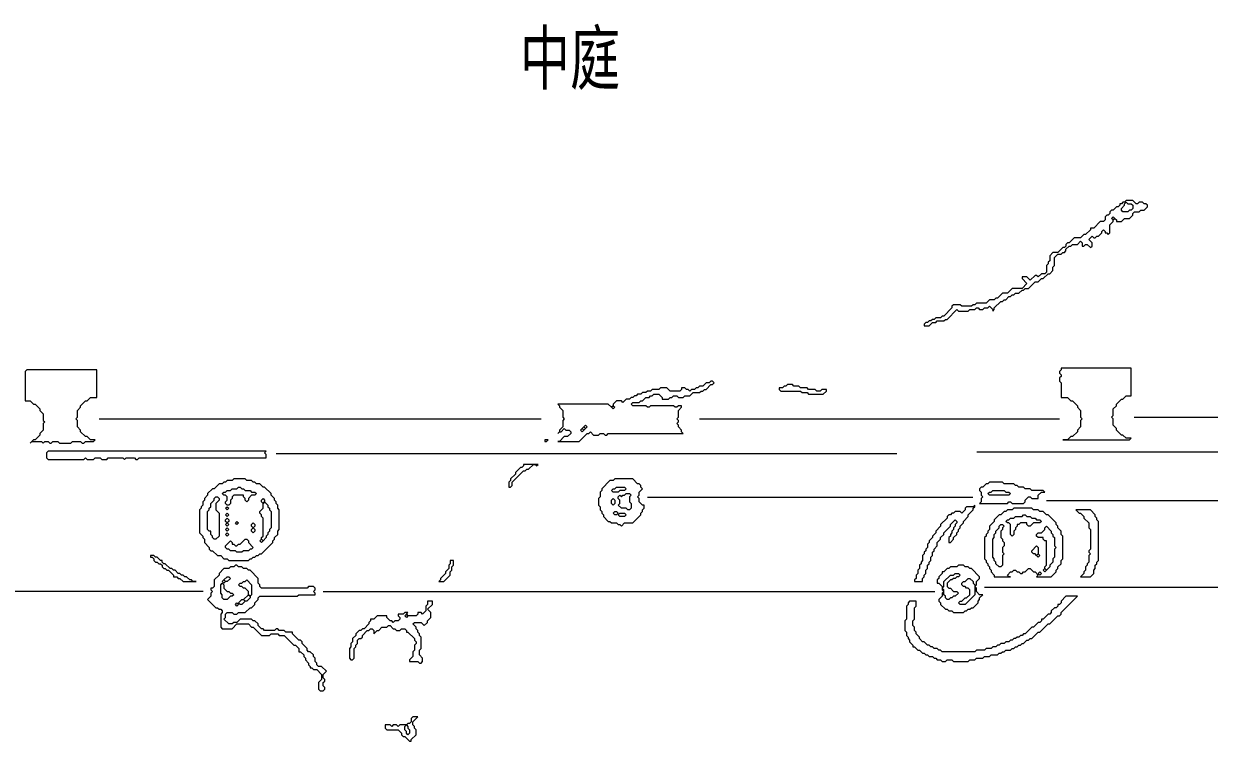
# Model space of a CAD drawing. Header units: millimetres. Extents: x 4 to 412, y 4 to 290.
# Drawn here: x 186.5 to 250.2, y 128 to 166.6 of the extents above; entities that cross this region are included whole.
import ezdxf

# ---------------------------------------------------------------- set-up
doc = ezdxf.new("R2010")
doc.units = ezdxf.units.MM
for name, color, linetype, lineweight in [('OCR_TEXT', 6, 'CONTINUOUS', 0), ('TRACE_STRAIGHT', 5, 'CONTINUOUS', 0), ('TRACE_TEXT_SYMBOL', 6, 'CONTINUOUS', 0)]:
    doc.layers.add(name, color=color, linetype=linetype, lineweight=lineweight)
doc.styles.add('wqy-unicode', font='wqy-unicode')

msp = doc.modelspace()

# ---------------------------------------------------------------- linework, layer by layer
at = {"layer": 'TRACE_STRAIGHT', "color": 5}
for p, q in [((190.51, 145.375), (214.279, 145.375)), ((222.789, 145.373), (242.143, 145.373)), ((246.155, 145.454), (269.638, 145.454)), ((200.019, 143.508), (233.404, 143.508)), ((237.693, 143.586), (269.378, 143.586)), ((219.986, 141.155), (237.488, 141.155)), ((241.443, 140.978), (277.829, 140.978)), ((161.082, 136.101), (196.096, 136.101)), ((202.559, 136.09), (235.444, 136.09)), ((238.115, 136.318), (267.704, 136.318))]:
    msp.add_line(p, q, dxfattribs=at)
at = {"layer": 'TRACE_TEXT_SYMBOL', "color": 6}
for points in [[(245.734, 157.108), (245.646, 157.021), (245.558, 157.021), (245.471, 156.933), (245.383, 156.933), (245.383, 156.846), (245.296, 156.758), (245.208, 156.758), (245.033, 156.583), (244.945, 156.583), (244.858, 156.495), (244.858, 156.408), (244.77, 156.32), (244.683, 156.32), (244.595, 156.233), (244.595, 156.057), (244.507, 155.97), (244.332, 155.97), (243.982, 155.62), (243.807, 155.62), (243.807, 155.532), (243.544, 155.269), (243.457, 155.269), (243.281, 155.094), (242.931, 155.094), (242.668, 154.831), (242.581, 154.831), (242.493, 154.744), (242.493, 154.656), (242.406, 154.569), (242.318, 154.569), (242.055, 154.306), (241.793, 154.306), (241.618, 154.131), (241.618, 153.868), (241.53, 153.781), (241.53, 153.693), (241.442, 153.605), (241.442, 153.255), (241.355, 153.167), (241.18, 153.167), (241.005, 152.992), (240.917, 153.08), (240.829, 153.08), (240.567, 152.817), (240.392, 152.992), (240.129, 152.992), (240.129, 152.905), (240.392, 152.642), (240.129, 152.379), (239.603, 152.379), (239.341, 152.117), (239.078, 152.117), (238.815, 151.854), (238.728, 151.854), (238.64, 151.766), (238.377, 151.766), (238.202, 151.591), (237.677, 151.591), (237.589, 151.504), (237.502, 151.504), (237.414, 151.416), (236.889, 151.416), (236.801, 151.504)], [(242.055, 154.218), (242.231, 154.218), (242.318, 154.306), (242.406, 154.306), (242.493, 154.394), (242.493, 154.481), (242.668, 154.656), (242.756, 154.656), (242.844, 154.744), (243.106, 154.744), (243.281, 154.919), (243.369, 154.831), (243.369, 154.656), (243.457, 154.656), (243.544, 154.744), (243.632, 154.744), (243.807, 154.569), (243.894, 154.656), (243.894, 154.831), (243.719, 155.007), (243.894, 155.182), (243.982, 155.094), (244.07, 155.094), (244.157, 155.182), (244.245, 155.182), (244.42, 155.357), (244.42, 155.444), (244.507, 155.532), (244.595, 155.444), (244.595, 155.357), (244.683, 155.357), (244.77, 155.269), (244.858, 155.357), (244.858, 155.795), (245.033, 155.97), (245.033, 156.057), (245.121, 156.145), (245.208, 156.057), (245.208, 155.97), (245.471, 155.97), (245.646, 156.145), (245.909, 156.145), (246.084, 156.32), (246.084, 156.408), (246.171, 156.495), (246.434, 156.495), (246.522, 156.583), (246.697, 156.583), (246.872, 156.758), (246.872, 156.846), (246.784, 156.933), (246.697, 156.933), (246.609, 157.021), (246.434, 157.021), (246.347, 156.933), (246.259, 156.933), (246.084, 157.108), (245.734, 157.108)], [(236.801, 151.504), (236.451, 151.504), (236.363, 151.416), (236.363, 151.328), (235.925, 150.891), (235.838, 150.891), (235.75, 150.803), (235.487, 150.803), (235.4, 150.715), (235.312, 150.715), (235.225, 150.628), (235.137, 150.628), (235.049, 150.54), (234.962, 150.54), (234.874, 150.453), (234.874, 150.365), (235.137, 150.365), (235.312, 150.54), (235.487, 150.54), (235.575, 150.628), (235.925, 150.628), (236.013, 150.715), (236.1, 150.715), (236.626, 151.241), (236.713, 151.153), (237.239, 151.153), (237.326, 151.241), (237.589, 151.241), (237.677, 151.328), (237.764, 151.328), (237.852, 151.241), (238.027, 151.241), (238.115, 151.328), (238.29, 151.328), (238.377, 151.416), (238.552, 151.241), (238.552, 151.153), (238.64, 151.241), (238.64, 151.328), (238.99, 151.679), (239.078, 151.679), (239.165, 151.766), (239.253, 151.766), (239.428, 151.941), (239.516, 151.941), (239.603, 152.029), (239.691, 152.029), (239.778, 152.117), (239.954, 152.117), (240.129, 152.292), (240.216, 152.292), (240.304, 152.379), (240.479, 152.379), (240.829, 152.73), (241.005, 152.73), (241.18, 152.905), (241.267, 152.905), (241.53, 153.167), (241.618, 153.167), (241.793, 153.343), (241.793, 153.518), (241.88, 153.605), (241.88, 154.043), (242.055, 154.218)], [(223.402, 147.388), (223.315, 147.3), (223.139, 147.3), (222.964, 147.125), (222.789, 147.125), (222.701, 147.037), (222.614, 147.037), (222.526, 146.95), (222.351, 146.95), (222.264, 146.862), (222.176, 146.95), (222.088, 146.95), (222.001, 147.037), (221.826, 147.037), (221.826, 146.95), (221.738, 146.862), (221.213, 146.862), (221.038, 147.037), (220.687, 147.037), (220.6, 146.95), (220.249, 146.95), (220.162, 146.862), (219.987, 146.862), (219.899, 146.775), (219.724, 146.775), (219.636, 146.687), (219.461, 146.687), (219.374, 146.599), (219.286, 146.599), (219.199, 146.512), (219.111, 146.512), (219.023, 146.424), (218.848, 146.424), (218.673, 146.249), (218.585, 146.337), (218.323, 146.337), (218.148, 146.162), (218.148, 146.074), (218.06, 145.986), (217.885, 146.162), (215.17, 146.162), (215.258, 146.074), (215.258, 145.986), (215.433, 145.811), (215.433, 145.461), (215.52, 145.373), (215.433, 145.286), (215.433, 144.935), (215.258, 144.76), (215.258, 144.673), (215.17, 144.585), (215.258, 144.673), (215.345, 144.673), (215.52, 144.848), (215.608, 144.76), (215.783, 144.76), (215.871, 144.673), (215.871, 144.585), (215.696, 144.41), (215.52, 144.41), (215.258, 144.147), (215.17, 144.147), (216.309, 144.147), (216.746, 144.585)], [(216.746, 144.585), (216.834, 144.585), (216.922, 144.673), (217.097, 144.498), (217.359, 144.498), (217.447, 144.585), (217.622, 144.585), (217.71, 144.498), (217.797, 144.498), (217.885, 144.585), (221.913, 144.585), (221.826, 144.673), (221.826, 144.76), (221.651, 144.935), (221.651, 145.023), (221.563, 145.111), (221.651, 145.198), (221.651, 145.286), (221.563, 145.373), (221.651, 145.461), (221.651, 145.811), (221.826, 145.986), (221.826, 146.074), (221.651, 146.074), (221.563, 145.986), (221.475, 145.986), (221.388, 146.074), (220.162, 146.074), (220.074, 145.986), (219.987, 145.986), (219.899, 146.074), (219.199, 146.074), (219.111, 146.162), (219.199, 146.249), (219.549, 146.249), (219.636, 146.337), (219.724, 146.337), (219.899, 146.512), (220.074, 146.512), (220.162, 146.599), (220.249, 146.599), (220.337, 146.687), (220.6, 146.687), (220.775, 146.512), (220.775, 146.424), (221.125, 146.424), (221.213, 146.512), (221.3, 146.512), (221.388, 146.599), (221.563, 146.599), (221.651, 146.512), (221.913, 146.512), (222.001, 146.599), (222.264, 146.599), (222.439, 146.775), (222.789, 146.775), (222.877, 146.862), (222.964, 146.862), (223.052, 146.95), (223.139, 146.95), (223.402, 147.212), (223.49, 147.212), (223.577, 147.3), (223.49, 147.388)], [(223.49, 147.388), (223.402, 147.388)], [(197.743, 142.133), (197.655, 142.046), (197.393, 142.046), (197.305, 141.958), (197.217, 141.958), (197.13, 141.87), (196.955, 141.87), (196.692, 141.608), (196.604, 141.608), (196.342, 141.345), (196.342, 141.257), (196.166, 141.082), (196.166, 140.995), (196.079, 140.907), (196.079, 140.732), (195.991, 140.644), (195.991, 140.557), (195.904, 140.469), (195.904, 139.243), (196.079, 139.068), (196.079, 138.98), (196.166, 138.893), (196.166, 138.718), (196.429, 138.455), (196.429, 138.367), (196.517, 138.28), (196.604, 138.28), (196.867, 138.017), (197.042, 138.017), (197.217, 137.842), (197.393, 137.842), (197.48, 137.754), (198.531, 137.754), (198.619, 137.842), (198.706, 137.842), (198.794, 137.93), (198.881, 137.93), (198.969, 138.017), (199.056, 138.017), (199.144, 138.105), (199.232, 138.105), (199.845, 138.718), (199.845, 138.805), (199.932, 138.893), (199.932, 138.98), (200.107, 139.156), (200.107, 139.331), (200.195, 139.418), (200.195, 140.469), (200.107, 140.557), (200.107, 140.732), (200.02, 140.82), (200.02, 140.907), (199.932, 140.995), (199.932, 141.082), (199.757, 141.257), (199.757, 141.345), (199.407, 141.695), (199.319, 141.695), (199.144, 141.87), (198.969, 141.87), (198.881, 141.958), (198.794, 141.958), (198.706, 142.046)], [(198.706, 142.046), (198.443, 142.046), (198.356, 142.133), (197.743, 142.133)], [(237.589, 140.732), (237.502, 140.644), (237.151, 140.644), (237.064, 140.557), (237.064, 140.469), (236.889, 140.294), (236.801, 140.382), (236.538, 140.382), (236.451, 140.294), (236.363, 140.294), (236.276, 140.206), (236.188, 140.206), (236.1, 140.119), (236.1, 140.031), (235.75, 139.681), (235.75, 139.593), (235.487, 139.331), (235.487, 139.243), (235.312, 139.068), (235.312, 138.98), (235.137, 138.805), (235.137, 138.718), (235.049, 138.63), (235.049, 138.455), (234.962, 138.367), (234.962, 138.28), (234.874, 138.192), (234.874, 138.105), (234.787, 138.017), (234.787, 137.754), (234.699, 137.667), (234.699, 137.579), (234.612, 137.492), (234.612, 137.317), (234.524, 137.229), (234.524, 137.054), (234.436, 136.966), (234.436, 136.791), (234.349, 136.704), (234.349, 136.616), (234.787, 136.616), (234.787, 136.791), (234.874, 136.879), (234.874, 136.966), (234.962, 137.054), (234.962, 137.229), (235.049, 137.317), (235.049, 137.492), (235.137, 137.579), (235.137, 137.667), (235.225, 137.754), (235.225, 137.93), (235.312, 138.017), (235.312, 138.192), (235.4, 138.28), (235.4, 138.367), (235.575, 138.543), (235.575, 138.718), (235.75, 138.893), (235.75, 138.98), (235.925, 139.156), (235.925, 139.243), (236.276, 139.593), (236.276, 139.681)], [(236.276, 139.681), (236.538, 139.944), (236.626, 139.856), (236.626, 139.769), (236.538, 139.681), (236.538, 139.593), (236.451, 139.506), (236.451, 139.418), (236.363, 139.331), (236.363, 139.243), (236.276, 139.156), (236.276, 139.068), (236.188, 138.98), (236.188, 138.718), (236.276, 138.718), (236.451, 138.893), (236.451, 138.98), (236.626, 139.156), (236.626, 139.243), (236.713, 139.331), (236.713, 139.418), (236.801, 139.506), (236.801, 139.593), (236.976, 139.769), (236.976, 139.856), (237.239, 140.119), (237.239, 140.206), (237.502, 140.469), (237.502, 140.557), (237.589, 140.644), (237.589, 140.732)], [(239.691, 140.557), (239.603, 140.469), (239.341, 140.469), (239.253, 140.382), (239.165, 140.382), (238.99, 140.206), (238.903, 140.206), (238.64, 139.944), (238.64, 139.856), (238.377, 139.593), (238.377, 139.418), (238.29, 139.331), (238.29, 139.243), (238.202, 139.156), (238.202, 139.068), (238.115, 138.98), (238.115, 137.842), (238.202, 137.754), (238.202, 137.667), (238.29, 137.579), (238.29, 137.492), (238.377, 137.404), (238.377, 137.317), (238.465, 137.229), (238.465, 137.141), (238.64, 136.966), (238.64, 136.879), (239.516, 136.879), (239.428, 136.879), (239.341, 136.966), (239.516, 137.141), (239.603, 137.141), (239.691, 137.229), (239.778, 137.229), (239.866, 137.141), (239.954, 137.141), (240.041, 137.054), (240.129, 137.054), (240.216, 137.141), (240.304, 137.141), (240.479, 137.317), (240.567, 137.317), (240.742, 137.141), (240.829, 137.141), (241.005, 136.966), (240.917, 136.879), (241.705, 136.879), (241.968, 137.141), (241.968, 137.229), (242.055, 137.317), (242.055, 137.404), (242.231, 137.579), (242.231, 137.754), (242.318, 137.842), (242.318, 139.068), (242.231, 139.156), (242.231, 139.331), (242.055, 139.506), (242.055, 139.593), (241.968, 139.681), (241.968, 139.769), (241.53, 140.206), (241.442, 140.206), (241.267, 140.382)], [(241.267, 140.382), (241.092, 140.382), (241.005, 140.469), (240.742, 140.469), (240.654, 140.557), (239.691, 140.557)], [(197.83, 137.492), (197.743, 137.404), (197.568, 137.404), (197.48, 137.317), (197.217, 137.317), (196.955, 137.054), (196.955, 136.966), (196.692, 136.704), (196.692, 136.353), (196.604, 136.266), (196.517, 136.266), (196.517, 136.178), (196.604, 136.09), (196.517, 136.003), (196.517, 135.828), (196.342, 135.653), (196.779, 135.215), (196.867, 135.215), (196.955, 135.127), (197.042, 135.127), (197.13, 135.04), (197.13, 134.952), (197.042, 134.864), (197.042, 134.164), (197.13, 134.076), (197.655, 134.076), (197.918, 134.339), (198.531, 134.339), (198.706, 134.164), (198.794, 134.164), (199.232, 133.726), (199.669, 133.726), (199.757, 133.814), (200.107, 133.814), (200.195, 133.726), (200.458, 133.726), (200.983, 133.201), (201.071, 133.201), (201.246, 133.025), (201.246, 132.85), (201.333, 132.85), (201.509, 132.675), (201.509, 132.588), (201.596, 132.5), (201.596, 132.412), (201.771, 132.237), (201.771, 132.15), (201.859, 132.062), (201.859, 131.974), (201.946, 131.974), (202.034, 131.887), (202.209, 131.887), (202.472, 131.624), (202.472, 131.361), (202.297, 131.186), (202.297, 130.836), (202.384, 130.748), (202.559, 130.748), (202.647, 130.836), (202.647, 130.924), (202.559, 131.011), (202.559, 131.186), (202.647, 131.274), (202.647, 131.361)], [(202.122, 136.266), (202.034, 136.353), (201.771, 136.353), (201.684, 136.266), (199.232, 136.266), (199.144, 136.353), (199.144, 136.441), (199.056, 136.528), (199.056, 136.791), (198.619, 137.229), (198.531, 137.229), (198.443, 137.317), (198.268, 137.317), (198.181, 137.404), (198.006, 137.404), (197.918, 137.492), (197.83, 137.492)], [(202.647, 131.361), (202.559, 131.449), (202.559, 131.624), (202.735, 131.799), (202.472, 132.062), (202.297, 132.062), (202.209, 132.15), (202.209, 132.237), (202.122, 132.325), (202.122, 132.5), (202.034, 132.588), (202.034, 132.675), (201.859, 132.85), (201.771, 132.85), (201.684, 132.938), (201.684, 133.025), (201.421, 133.288), (201.421, 133.376), (201.333, 133.463), (201.246, 133.463), (200.895, 133.814), (200.895, 133.901), (200.545, 133.901), (200.458, 133.989), (200.195, 133.989), (200.107, 134.076), (200.02, 134.076), (199.932, 133.989), (199.407, 133.989), (199.319, 134.076), (199.232, 134.076), (199.056, 134.251), (199.056, 134.339), (198.881, 134.514), (198.794, 134.514), (198.706, 134.602), (198.093, 134.602), (197.918, 134.427), (197.743, 134.427), (197.655, 134.339), (197.48, 134.339), (197.217, 134.602), (197.305, 134.689), (197.305, 134.864), (197.393, 134.952), (197.655, 134.952), (197.743, 134.864), (197.918, 134.864), (198.006, 134.952), (198.356, 134.952), (198.619, 135.215), (198.706, 135.215), (198.881, 135.39), (198.881, 135.477), (199.056, 135.653), (199.056, 135.74), (199.144, 135.828), (201.158, 135.828), (201.246, 135.915), (202.122, 135.915), (202.122, 136.003), (202.034, 136.09), (202.122, 136.178), (202.122, 136.266)], [(242.493, 135.828), (242.231, 135.565), (242.231, 135.477), (242.143, 135.39), (242.055, 135.39), (242.055, 135.302), (241.968, 135.215), (241.88, 135.215), (241.705, 135.04), (241.705, 134.952), (241.618, 134.864), (241.53, 134.864), (241.267, 134.602), (241.18, 134.602), (241.18, 134.514), (241.092, 134.427), (241.005, 134.427), (240.742, 134.164), (240.654, 134.164), (240.304, 133.814), (240.216, 133.814), (240.129, 133.726), (240.041, 133.726), (239.954, 133.638), (239.866, 133.638), (239.778, 133.551), (239.691, 133.551), (239.603, 133.463), (239.516, 133.463), (239.428, 133.376), (239.253, 133.376), (239.165, 133.288), (238.99, 133.288), (238.903, 133.201), (238.815, 133.201), (238.728, 133.113), (238.552, 133.113), (238.465, 133.025), (238.202, 133.025), (238.115, 132.938), (237.677, 132.938), (237.589, 132.85), (235.838, 132.85), (235.75, 132.938), (235.662, 132.938), (235.575, 133.025), (235.4, 133.025), (235.312, 133.113), (235.225, 133.113), (235.137, 133.201), (235.049, 133.201), (234.874, 133.376), (234.787, 133.376), (234.612, 133.551), (234.612, 133.638), (234.436, 133.814), (234.436, 133.901), (234.349, 133.989), (234.349, 134.164), (234.261, 134.251), (234.261, 134.514), (234.349, 134.602), (234.349, 135.215), (234.436, 135.302)], [(241.092, 133.901), (241.53, 134.339), (241.618, 134.339), (242.055, 134.777), (242.143, 134.777), (242.231, 134.864), (242.231, 134.952), (243.106, 135.828), (242.493, 135.828)], [(208.164, 135.565), (208.164, 135.39), (208.077, 135.302), (208.077, 135.04), (207.901, 134.864), (207.814, 134.952), (207.639, 134.952), (207.639, 134.864), (207.551, 134.777), (207.113, 134.777), (207.026, 134.864), (207.113, 134.952), (206.938, 134.952), (206.851, 134.864), (206.588, 134.864), (206.588, 134.777), (206.675, 134.689), (206.675, 134.602), (206.588, 134.514), (206.413, 134.514), (206.325, 134.427), (206.238, 134.514), (206.15, 134.514), (205.975, 134.689), (205.975, 134.777), (205.449, 134.777), (205.274, 134.602), (205.099, 134.602), (205.099, 134.514), (205.011, 134.427), (205.011, 134.339), (204.749, 134.076), (204.661, 134.076), (204.574, 133.989), (204.486, 133.989), (204.311, 133.814), (204.311, 133.726), (204.136, 133.551), (204.136, 133.376), (204.048, 133.288), (204.048, 133.113), (203.961, 133.025), (203.961, 132.5), (204.048, 132.412), (204.136, 132.412), (204.223, 132.5), (204.223, 133.025), (204.311, 133.113), (204.311, 133.201), (204.398, 133.288), (204.398, 133.463), (204.486, 133.551), (204.574, 133.551), (204.661, 133.638), (204.661, 133.726), (204.924, 133.989), (205.011, 133.989), (205.099, 134.076), (205.187, 134.076), (205.274, 133.989), (205.274, 133.814), (205.449, 133.989), (205.537, 133.989), (205.712, 134.164)], [(205.712, 134.164), (205.975, 134.164), (206.062, 134.251), (206.15, 134.251), (206.325, 134.076), (206.413, 134.076), (206.5, 133.989), (206.675, 133.989), (206.763, 134.076), (206.938, 134.076), (207.026, 133.989), (207.026, 133.901), (207.113, 133.901), (207.464, 133.551), (207.464, 133.463), (207.551, 133.376), (207.551, 133.288), (207.464, 133.201), (207.464, 132.938), (207.376, 132.85), (207.376, 132.588), (207.201, 132.412), (207.201, 132.325), (207.639, 132.325), (207.726, 132.237), (207.814, 132.237), (207.901, 132.325), (207.901, 132.5), (207.726, 132.675), (207.726, 132.938), (207.814, 133.025), (207.814, 133.638), (207.726, 133.726), (207.726, 133.814), (207.639, 133.901), (207.639, 133.989), (207.551, 134.076), (207.551, 134.164), (207.376, 134.339), (207.464, 134.427), (207.814, 134.427), (207.989, 134.251), (208.164, 134.427), (208.164, 134.514), (208.339, 134.689), (208.339, 134.952), (208.164, 135.127), (208.427, 135.39), (208.427, 135.565), (208.164, 135.565)], [(234.436, 135.302), (234.436, 135.565), (234.086, 135.565), (233.999, 135.477), (233.999, 135.39), (233.911, 135.302), (233.911, 134.602), (233.823, 134.514), (233.823, 133.989), (233.911, 133.901), (233.911, 133.726), (233.999, 133.638), (233.999, 133.551), (234.086, 133.463), (234.086, 133.376), (234.261, 133.201), (234.261, 133.113), (234.349, 133.113), (234.524, 132.938), (234.612, 132.938), (234.787, 132.763), (234.874, 132.763), (234.962, 132.675), (235.049, 132.675), (235.137, 132.588), (235.312, 132.588), (235.4, 132.5), (235.487, 132.5), (235.575, 132.412), (235.75, 132.412), (235.838, 132.325), (236.013, 132.325), (236.1, 132.412), (236.363, 132.412), (236.451, 132.325), (237.239, 132.325), (237.326, 132.412), (237.589, 132.412), (237.677, 132.5), (238.027, 132.5), (238.115, 132.588), (238.377, 132.588), (238.465, 132.675), (238.815, 132.675), (238.903, 132.763), (238.99, 132.763), (239.078, 132.85), (239.165, 132.85), (239.253, 132.938), (239.516, 132.938), (239.603, 133.025), (239.691, 133.025), (239.778, 133.113), (239.866, 133.113), (239.954, 133.201), (240.041, 133.201), (240.129, 133.288), (240.216, 133.288), (240.392, 133.463), (240.479, 133.463), (240.567, 133.551), (240.654, 133.551), (241.005, 133.901), (241.092, 133.901)]]:
    msp.add_lwpolyline(points, dxfattribs=at)
for points in [[(245.646, 156.933), (245.734, 157.021), (245.821, 156.933), (245.996, 156.933), (246.084, 156.846), (246.084, 156.67), (245.996, 156.583), (245.909, 156.583), (245.821, 156.495), (245.558, 156.495), (245.471, 156.583), (245.471, 156.67), (245.646, 156.846)], [(244.945, 156.145), (245.033, 156.233), (245.121, 156.145), (245.033, 156.057)], [(186.621, 148.001), (186.533, 147.913), (186.533, 146.337), (186.796, 146.337), (186.971, 146.162), (187.059, 146.162), (187.321, 145.899), (187.321, 145.811), (187.497, 145.636), (187.497, 145.286), (187.584, 145.198), (187.497, 145.111), (187.497, 144.76), (187.321, 144.585), (187.321, 144.498), (187.059, 144.235), (186.971, 144.235), (186.796, 144.06), (186.884, 144.147), (187.409, 144.147), (187.497, 144.06), (187.584, 144.147), (187.759, 144.147), (187.847, 144.06), (187.934, 144.06), (188.022, 144.147), (188.285, 144.147), (188.372, 144.06), (188.985, 144.06), (189.073, 144.147), (189.511, 144.147), (189.598, 144.06), (189.686, 144.06), (189.774, 144.147), (190.211, 144.147), (190.299, 144.235), (190.036, 144.235), (189.861, 144.41), (189.774, 144.41), (189.511, 144.673), (189.511, 144.76), (189.336, 144.935), (189.336, 145.286), (189.248, 145.373), (189.336, 145.461), (189.336, 145.811), (189.511, 145.986), (189.511, 146.074), (189.774, 146.337), (189.861, 146.337), (190.036, 146.512), (190.387, 146.512), (190.387, 148.001)], [(242.231, 148.088), (242.231, 148.001), (242.143, 147.913), (242.143, 147.825), (242.231, 147.738), (242.231, 147.65), (242.143, 147.563), (242.143, 147.388), (242.231, 147.3), (242.231, 146.512), (242.581, 146.512), (242.756, 146.337), (242.844, 146.337), (243.106, 146.074), (243.106, 145.986), (243.281, 145.811), (243.281, 145.461), (243.369, 145.373), (243.281, 145.286), (243.281, 144.935), (243.106, 144.76), (243.106, 144.673), (242.844, 144.41), (242.756, 144.41), (242.581, 144.235), (242.318, 144.235), (245.909, 144.235), (245.996, 144.322), (245.734, 144.322), (245.558, 144.498), (245.471, 144.498), (245.208, 144.76), (245.208, 144.848), (245.033, 145.023), (245.033, 145.373), (244.945, 145.461), (245.033, 145.549), (245.033, 145.899), (245.208, 146.074), (245.208, 146.162), (245.471, 146.424), (245.558, 146.424), (245.734, 146.599), (245.996, 146.599), (245.996, 148.088)], [(227.518, 147.212), (227.431, 147.125), (227.343, 147.125), (227.255, 147.037), (227.08, 147.037), (227.08, 146.95), (227.168, 146.862), (228.219, 146.862), (228.306, 146.775), (228.569, 146.775), (228.657, 146.687), (229.445, 146.687), (229.62, 146.862), (229.62, 146.95), (229.357, 146.95), (229.27, 146.862), (229.094, 146.862), (229.007, 146.95), (228.657, 146.95), (228.569, 147.037), (228.219, 147.037), (228.131, 147.125), (227.868, 147.125), (227.781, 147.212)], [(218.06, 145.986), (218.148, 146.074), (218.235, 145.986), (218.148, 145.899)], [(216.396, 144.76), (216.484, 144.848), (216.571, 144.76), (216.484, 144.673)], [(216.484, 144.848), (216.571, 144.935), (216.659, 144.848), (216.571, 144.76)], [(216.571, 144.935), (216.659, 145.023), (216.746, 144.935), (216.659, 144.848)], [(214.47, 144.235), (214.47, 144.147), (214.557, 144.147), (214.645, 144.235)], [(187.759, 143.622), (187.672, 143.534), (187.672, 143.272), (187.759, 143.184), (189.686, 143.184), (189.774, 143.272), (189.861, 143.184), (190.211, 143.184), (190.299, 143.272), (190.562, 143.272), (190.649, 143.184), (190.912, 143.184), (191, 143.272), (191.788, 143.272), (191.875, 143.184), (191.963, 143.272), (192.401, 143.272), (192.488, 143.184), (192.576, 143.184), (192.664, 143.272), (199.494, 143.272), (199.494, 143.447), (199.407, 143.534), (199.494, 143.622)], [(213.331, 142.921), (213.331, 142.834), (213.243, 142.746), (213.156, 142.746), (212.893, 142.483), (212.893, 142.396), (212.63, 142.133), (212.63, 142.046), (212.543, 141.958), (212.543, 141.695), (212.63, 141.695), (212.718, 141.783), (212.718, 141.958), (213.331, 142.571), (213.419, 142.571), (213.506, 142.659), (213.594, 142.659), (213.856, 142.921), (213.944, 142.921), (214.032, 142.834), (214.119, 142.921)], [(197.918, 141.608), (198.006, 141.695), (198.093, 141.695), (198.181, 141.608), (198.268, 141.608), (198.356, 141.52), (198.619, 141.52), (198.706, 141.433), (198.881, 141.433), (198.969, 141.345), (198.881, 141.257), (198.706, 141.257), (198.531, 141.082), (198.531, 140.995), (198.443, 140.907), (198.356, 140.995), (198.356, 141.082), (198.268, 141.17), (198.268, 141.257), (197.743, 141.257), (197.655, 141.17), (197.655, 141.082), (197.568, 140.995), (197.568, 140.82), (197.48, 140.732), (197.393, 140.732), (197.305, 140.82), (197.305, 140.907), (197.393, 140.995), (197.393, 141.17), (197.305, 141.257), (197.217, 141.257), (197.13, 141.345), (197.217, 141.433), (197.305, 141.433), (197.393, 141.52), (197.568, 141.52), (197.655, 141.608)], [(218.235, 142.133), (218.148, 142.046), (217.972, 142.046), (217.535, 141.608), (217.535, 141.52), (217.447, 141.433), (217.447, 141.17), (217.359, 141.082), (217.359, 140.732), (217.447, 140.644), (217.447, 140.469), (217.535, 140.382), (217.535, 140.294), (217.622, 140.206), (217.622, 140.119), (217.885, 139.856), (217.972, 139.856), (218.06, 139.769), (218.323, 139.769), (218.41, 139.681), (218.498, 139.681), (218.585, 139.593), (218.761, 139.769), (219.199, 139.769), (219.636, 140.206), (219.636, 140.294), (219.724, 140.382), (219.724, 140.469), (219.812, 140.557), (219.812, 140.732), (219.724, 140.732), (219.549, 140.907), (219.549, 141.082), (219.461, 141.17), (219.549, 141.257), (219.549, 141.433), (219.724, 141.608), (219.636, 141.695), (219.636, 141.783), (219.549, 141.87), (219.461, 141.87), (219.199, 142.133)], [(218.235, 141.608), (218.323, 141.695), (218.761, 141.695), (218.848, 141.608), (218.761, 141.52), (218.498, 141.52), (218.41, 141.433), (218.148, 141.433), (218.06, 141.52), (218.148, 141.608)], [(238.377, 141.958), (238.29, 141.87), (238.202, 141.87), (238.027, 141.695), (237.939, 141.695), (237.852, 141.608), (237.852, 141.52), (237.939, 141.433), (237.939, 141.257), (238.027, 141.17), (237.939, 141.082), (237.939, 140.907), (237.852, 140.82), (239.341, 140.82), (239.428, 140.907), (239.516, 140.907), (239.603, 140.82), (240.216, 140.82), (240.304, 140.907), (240.304, 140.995), (240.479, 141.17), (240.567, 141.17), (240.654, 141.082), (241.005, 141.082), (241.005, 141.257), (241.18, 141.433), (241.355, 141.433), (241.267, 141.52), (240.654, 141.52), (240.567, 141.608), (240.304, 141.608), (240.216, 141.695), (239.954, 141.695), (239.866, 141.783), (239.778, 141.783), (239.691, 141.87), (239.165, 141.87), (239.078, 141.958)], [(238.465, 141.433), (238.552, 141.52), (239.165, 141.52), (239.253, 141.433), (239.428, 141.433), (239.516, 141.345), (239.428, 141.257), (238.377, 141.257), (238.29, 141.345), (238.377, 141.433)], [(196.692, 141.082), (196.779, 141.17), (196.867, 141.17), (196.955, 141.082), (196.955, 140.995), (196.779, 140.82), (196.779, 140.469), (196.955, 140.294), (196.955, 139.068), (196.779, 138.893), (196.692, 138.893), (196.604, 138.98), (196.604, 139.068), (196.517, 139.156), (196.517, 139.331), (196.429, 139.331), (196.342, 139.418), (196.342, 140.382), (196.429, 140.469), (196.429, 140.557), (196.517, 140.644), (196.517, 140.82), (196.692, 140.995)], [(199.319, 140.82), (199.407, 140.907), (199.582, 140.732), (199.582, 140.644), (199.669, 140.557), (199.669, 140.469), (199.757, 140.382), (199.757, 139.506), (199.669, 139.418), (199.669, 139.331), (199.582, 139.243), (199.582, 139.156), (199.494, 139.068), (199.494, 138.98), (199.319, 138.805), (199.232, 138.893), (199.232, 138.98), (199.319, 139.068), (199.319, 140.031), (199.232, 140.119), (199.232, 140.206), (199.144, 140.294), (199.144, 140.382), (199.319, 140.557)], [(199.232, 140.995), (199.319, 141.082), (199.407, 140.995), (199.407, 140.907), (199.319, 140.82), (199.232, 140.907)], [(218.06, 140.995), (218.148, 141.082), (218.235, 140.995), (218.235, 140.82), (218.148, 140.732), (218.06, 140.82)], [(218.761, 141.257), (218.848, 141.345), (219.023, 141.345), (219.111, 141.257), (219.023, 141.17), (219.023, 140.907), (219.111, 140.82), (219.111, 140.557), (219.023, 140.469), (218.936, 140.469), (218.848, 140.557), (218.585, 140.557), (218.41, 140.732), (218.498, 140.82), (218.498, 140.995), (218.41, 141.082), (218.41, 141.17), (218.498, 141.257), (218.585, 141.17), (218.673, 141.257)], [(197.305, 140.557), (197.393, 140.644), (197.48, 140.557), (197.393, 140.469)], [(197.305, 140.206), (197.393, 140.294), (197.48, 140.206), (197.393, 140.119)], [(218.148, 140.294), (218.235, 140.382), (218.323, 140.382), (218.41, 140.294), (218.323, 140.206), (218.235, 140.206)], [(218.41, 140.206), (218.498, 140.294), (218.761, 140.294), (218.848, 140.206), (218.761, 140.119), (218.498, 140.119)], [(243.019, 140.469), (243.194, 140.294), (243.281, 140.294), (243.457, 140.119), (243.457, 140.031), (243.719, 139.769), (243.719, 139.506), (243.807, 139.418), (243.807, 138.367), (243.719, 138.28), (243.719, 138.192), (243.807, 138.105), (243.719, 138.017), (243.719, 137.667), (243.632, 137.579), (243.632, 137.492), (243.544, 137.404), (243.544, 137.229), (243.457, 137.141), (243.457, 137.054), (243.281, 136.879), (243.807, 136.879), (243.982, 137.054), (243.982, 137.229), (244.07, 137.317), (244.07, 137.492), (244.157, 137.579), (244.157, 137.667), (244.245, 137.754), (244.245, 139.856), (244.157, 139.944), (244.157, 140.031), (244.07, 140.119), (244.07, 140.206), (243.807, 140.469)], [(197.305, 139.944), (197.393, 140.031), (197.48, 139.944), (197.48, 139.856), (197.393, 139.769), (197.305, 139.856)], [(197.305, 139.681), (197.393, 139.769), (197.48, 139.681), (197.393, 139.593)], [(197.83, 139.769), (197.918, 139.856), (198.006, 139.769), (197.918, 139.681)], [(198.706, 139.681), (198.794, 139.769), (198.881, 139.681), (198.881, 139.593), (198.794, 139.506), (198.706, 139.593)], [(238.903, 139.593), (238.99, 139.681), (239.078, 139.681), (239.165, 139.593), (239.078, 139.506), (239.078, 139.418), (238.99, 139.331), (238.99, 138.98), (239.078, 138.893), (239.078, 138.805), (239.165, 138.718), (239.165, 138.543), (239.078, 138.455), (239.078, 138.192), (239.165, 138.105), (239.078, 138.017), (239.078, 137.492), (238.99, 137.404), (238.903, 137.404), (238.728, 137.579), (238.728, 137.667), (238.64, 137.754), (238.64, 137.842), (238.552, 137.93), (238.552, 138.893), (238.64, 138.98), (238.64, 139.156), (238.728, 139.243), (238.728, 139.331), (238.903, 139.506)], [(240.129, 140.119), (240.216, 140.206), (240.304, 140.206), (240.392, 140.119), (240.567, 140.119), (240.654, 140.031), (240.829, 140.031), (240.917, 139.944), (241.092, 139.944), (241.18, 139.856), (241.092, 139.769), (240.742, 139.769), (240.567, 139.593), (240.479, 139.593), (240.392, 139.681), (240.392, 139.769), (240.041, 139.769), (239.954, 139.681), (239.866, 139.681), (239.866, 139.593), (239.778, 139.506), (239.778, 139.418), (239.691, 139.331), (239.691, 139.156), (239.603, 139.068), (239.516, 139.156), (239.516, 139.681), (239.428, 139.769), (239.341, 139.769), (239.253, 139.856), (239.341, 139.944), (239.428, 139.944), (239.516, 140.031), (239.691, 140.031), (239.778, 140.119)], [(197.305, 139.418), (197.393, 139.506), (197.48, 139.418), (197.393, 139.331)], [(197.305, 139.156), (197.393, 139.243), (197.48, 139.156), (197.393, 139.068)], [(198.706, 139.418), (198.794, 139.506), (198.881, 139.418), (198.881, 139.331), (198.794, 139.243), (198.706, 139.331)], [(241.355, 139.506), (241.442, 139.593), (241.705, 139.331), (241.705, 139.243), (241.793, 139.156), (241.793, 139.068), (241.88, 138.98), (241.88, 138.543), (241.968, 138.455), (241.88, 138.367), (241.88, 137.93), (241.793, 137.842), (241.793, 137.667), (241.618, 137.492), (241.618, 137.404), (241.442, 137.229), (241.355, 137.317), (241.355, 137.404), (241.442, 137.492), (241.442, 138.805), (241.355, 138.805), (241.267, 138.893), (241.267, 138.98), (241.005, 138.98), (240.917, 139.068), (240.917, 139.156), (241.005, 139.243), (241.18, 139.243), (241.355, 139.418)], [(198.356, 138.893), (198.443, 138.893), (198.531, 138.805), (198.531, 138.718), (198.794, 138.455), (198.706, 138.367), (198.619, 138.367), (198.531, 138.28), (198.268, 138.28), (198.181, 138.192), (197.918, 138.192), (197.83, 138.28), (197.568, 138.28), (197.48, 138.367), (197.393, 138.367), (197.305, 138.455), (197.305, 138.543), (197.568, 138.805), (197.655, 138.718), (197.655, 138.63), (197.743, 138.63), (197.83, 138.543), (197.918, 138.543), (198.006, 138.63), (198.093, 138.63)], [(199.144, 138.805), (199.232, 138.893), (199.319, 138.805), (199.232, 138.718)], [(240.917, 138.543), (241.005, 138.455), (241.005, 138.105), (240.917, 138.017), (240.829, 138.105), (240.742, 138.105), (240.654, 138.192), (240.654, 138.28)], [(193.277, 138.017), (193.277, 137.93), (193.364, 137.93), (193.452, 137.842), (193.452, 137.754), (193.539, 137.667), (193.627, 137.667), (193.714, 137.579), (193.802, 137.579), (193.89, 137.492), (193.89, 137.404), (193.977, 137.317), (194.065, 137.317), (194.152, 137.229), (194.24, 137.229), (194.503, 136.966), (194.503, 136.879), (194.678, 136.879), (194.765, 136.791), (194.853, 136.791), (195.028, 136.616), (195.729, 136.616), (195.553, 136.616), (195.466, 136.704), (195.378, 136.704), (195.203, 136.879), (195.116, 136.879), (195.028, 136.966), (194.94, 136.966), (194.853, 137.054), (194.765, 137.054), (194.59, 137.229), (194.503, 137.229), (194.415, 137.317), (194.327, 137.317), (194.065, 137.579), (193.977, 137.579), (193.89, 137.667), (193.89, 137.754), (193.802, 137.754), (193.627, 137.93), (193.539, 137.93), (193.452, 138.017)], [(209.39, 137.754), (209.39, 137.579), (209.303, 137.492), (209.303, 137.317), (209.127, 137.141), (209.127, 137.054), (208.865, 136.791), (208.865, 136.704), (208.777, 136.616), (209.04, 136.616), (209.39, 136.966), (209.39, 137.141), (209.478, 137.229), (209.478, 137.404), (209.565, 137.492), (209.565, 137.754)], [(240.917, 138.017), (241.005, 138.105), (241.092, 138.017), (241.005, 137.93)], [(236.713, 137.492), (236.626, 137.404), (236.276, 137.404), (236.188, 137.317), (236.1, 137.317), (235.925, 137.141), (235.838, 137.141), (235.838, 137.054), (235.662, 136.879), (235.662, 136.791), (235.575, 136.704), (235.575, 136.528), (235.662, 136.528), (235.838, 136.353), (235.838, 136.178), (235.925, 136.09), (235.838, 136.003), (235.838, 135.828), (235.662, 135.653), (235.662, 135.565), (235.75, 135.477), (235.75, 135.39), (236.013, 135.127), (236.1, 135.127), (236.188, 135.04), (236.363, 135.04), (236.451, 134.952), (236.976, 134.952), (237.064, 135.04), (237.151, 135.04), (237.239, 135.127), (237.326, 135.127), (237.414, 135.215), (237.502, 135.215), (237.764, 135.477), (237.764, 135.565), (237.852, 135.653), (237.852, 135.74), (238.027, 135.915), (237.852, 135.915), (237.677, 136.09), (237.677, 136.266), (237.589, 136.353), (237.677, 136.441), (237.677, 136.616), (237.852, 136.791), (237.852, 136.879), (237.414, 137.317), (237.326, 137.317), (237.239, 137.404), (237.064, 137.404), (236.976, 137.492)], [(241.005, 137.054), (241.092, 137.141), (241.18, 137.054), (241.092, 136.966)], [(241.267, 137.229), (241.355, 137.317), (241.442, 137.229), (241.355, 137.141)], [(197.042, 136.441), (197.13, 136.528), (197.217, 136.441), (197.217, 136.266), (197.393, 136.09), (197.48, 136.09), (197.568, 136.003), (197.655, 136.003), (197.743, 135.915), (197.655, 135.828), (197.568, 135.828), (197.393, 135.653), (197.217, 135.653), (197.13, 135.74), (197.13, 135.915), (197.042, 136.003)], [(197.13, 136.616), (197.217, 136.704), (197.305, 136.616), (197.217, 136.528)], [(197.393, 136.879), (197.48, 136.879), (197.568, 136.791), (197.393, 136.616), (197.305, 136.616), (197.217, 136.704)], [(198.356, 136.616), (198.443, 136.704), (198.706, 136.441), (198.706, 135.915), (198.619, 135.828), (198.531, 135.915), (198.531, 136.09), (198.356, 136.266), (198.268, 136.266), (198.181, 136.353), (198.093, 136.353), (198.006, 136.441), (198.093, 136.528), (198.181, 136.528), (198.268, 136.616)], [(236.451, 136.966), (236.538, 137.054), (236.713, 137.054), (236.801, 136.966), (236.713, 136.879), (236.626, 136.879), (236.538, 136.791), (236.451, 136.791), (236.363, 136.704), (236.276, 136.704), (236.1, 136.528), (236.1, 136.353), (236.188, 136.266), (236.276, 136.266), (236.451, 136.09), (236.626, 136.09), (236.713, 136.003), (236.538, 135.828), (236.451, 135.828), (236.363, 135.74), (236.276, 135.74), (236.188, 135.653), (236.1, 135.653), (236.013, 135.74), (236.013, 135.828), (235.925, 135.915), (235.925, 136.178), (235.838, 136.266), (235.925, 136.353), (235.925, 136.616), (236.276, 136.966)], [(237.239, 136.791), (237.326, 136.791), (237.502, 136.616), (237.502, 136.528), (237.589, 136.441), (237.589, 135.915), (237.064, 135.39), (236.801, 135.39), (236.713, 135.477), (236.801, 135.565), (236.889, 135.565), (237.064, 135.74), (237.151, 135.74), (237.326, 135.915), (237.326, 136.178), (237.239, 136.266), (237.151, 136.266), (237.064, 136.353), (236.976, 136.353), (236.889, 136.441), (236.889, 136.528), (236.976, 136.616), (237.064, 136.616)], [(198.531, 135.915), (198.619, 135.828), (198.619, 135.74), (198.443, 135.565), (198.356, 135.565), (198.268, 135.653)], [(197.83, 135.39), (197.918, 135.477), (198.006, 135.39), (197.918, 135.302)], [(198.181, 135.653), (198.268, 135.653), (198.356, 135.565), (198.181, 135.39), (198.093, 135.39), (198.006, 135.477)], [(206.938, 134.777), (207.026, 134.864), (207.113, 134.777), (207.026, 134.689)], [(207.376, 129.347), (207.288, 129.26), (207.288, 129.085), (207.201, 128.997), (207.113, 128.997), (207.026, 128.909), (206.675, 128.909), (206.588, 128.822), (206.5, 128.909), (206.325, 128.909), (206.238, 128.822), (206.15, 128.909), (205.887, 128.909), (205.887, 128.734), (205.975, 128.647), (206.588, 128.647), (206.763, 128.472), (206.763, 128.384), (206.851, 128.296), (206.938, 128.296), (207.201, 128.034), (207.288, 128.034), (207.288, 128.121), (207.551, 128.384), (207.551, 128.647), (207.464, 128.734), (207.464, 128.822), (207.376, 128.909), (207.376, 129.085), (207.639, 129.347)], [(206.938, 128.822), (207.026, 128.909), (207.113, 128.822), (207.113, 128.734), (207.201, 128.647), (207.201, 128.472), (207.113, 128.384), (207.026, 128.472), (207.026, 128.559), (206.938, 128.647)]]:
    msp.add_lwpolyline(points, close=True, dxfattribs=at)

# ---------------------------------------------------------------- texts
at = {"layer": 'OCR_TEXT', "color": 6, "style": 'wqy-unicode', "width": 0.706138}
msp.add_text('中庭', height=2.8006, dxfattribs=at).set_placement((213.13, 163.364))

doc.saveas('drawing.dxf')
